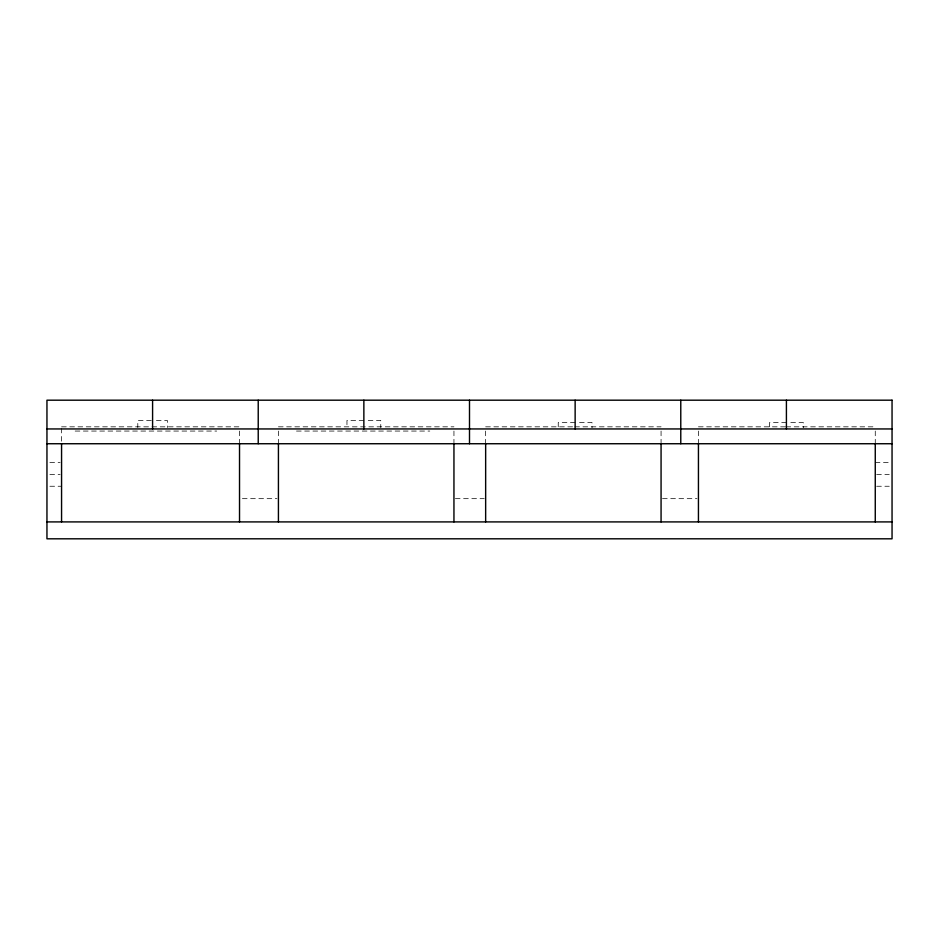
<?xml version="1.0" encoding="UTF-8"?>
<svg xmlns="http://www.w3.org/2000/svg" width="939" height="939" viewBox="0 0 939 939"><rect width="100%" height="100%" fill="white"/><g stroke="black" fill="none" stroke-linecap="round" stroke-linejoin="round"><path stroke-width="0.7" stroke-dasharray="4.7 3.52" d="M151.308 420.496L137.798 420.496L137.798 427.538M156.414 420.496L167.377 420.496L167.377 427.538M363.863 420.496L346.961 420.496L346.961 427.538M368.241 420.496L380.764 420.496L380.764 427.538M575.138 422.609L558.236 422.609L558.236 427.679M579.516 422.609L592.039 422.609L592.039 427.679M786.413 422.609L769.511 422.609L769.511 427.679M790.791 422.609L803.315 422.609L803.315 427.679M61.563 426.834L239.527 426.834M278.425 426.834L453.948 426.834M485.651 426.834L573.365 426.834M574.738 426.834L661.068 426.834M698.44 426.834L785.45 426.834M786.002 426.834L875.265 426.834M75.155 431.06L216.709 431.06M296.489 431.06L429.792 431.06M49.873 462.481L60.108 462.481M875.265 462.481L889.256 462.481M49.873 474.371L60.108 474.371M876.662 474.371L889.256 474.371M49.873 486.249L61.563 486.249M876.662 486.249L889.256 486.249M242.403 498.668L276.982 498.668M455.38 498.668L484.207 498.668M662.511 498.668L696.996 498.668M875.265 431.06L875.265 443.736M698.44 431.06L698.44 442.962M661.068 431.06L661.068 443.736M485.651 431.06L485.651 442.962M453.948 431.06L453.948 443.736M278.425 431.06L278.425 442.962M239.527 431.06L239.527 442.962M61.563 428.254L61.563 442.926"/><path stroke-width="1.41" d="M46.95 428.947L892.05 428.947M46.95 443.736L892.05 443.736M46.95 521.908L892.05 521.908M875.265 443.736L875.265 521.908M786.413 400.19L786.413 428.947M698.44 443.736L698.44 521.908M680.775 400.19L680.775 443.736M661.068 443.736L661.068 521.908M575.138 400.19L575.138 428.947M485.651 443.736L485.651 521.908M469.5 400.19L469.5 443.736M453.948 443.736L453.948 521.908M363.863 400.19L363.863 428.947M278.425 443.736L278.425 521.908M258.225 400.19L258.225 443.736M239.527 443.736L239.527 521.908M152.588 400.19L152.588 428.947M61.563 443.736L61.563 521.908M892.05 400.19L46.95 400.19L46.95 538.81L892.05 538.81L892.05 400.19"/></g></svg>
